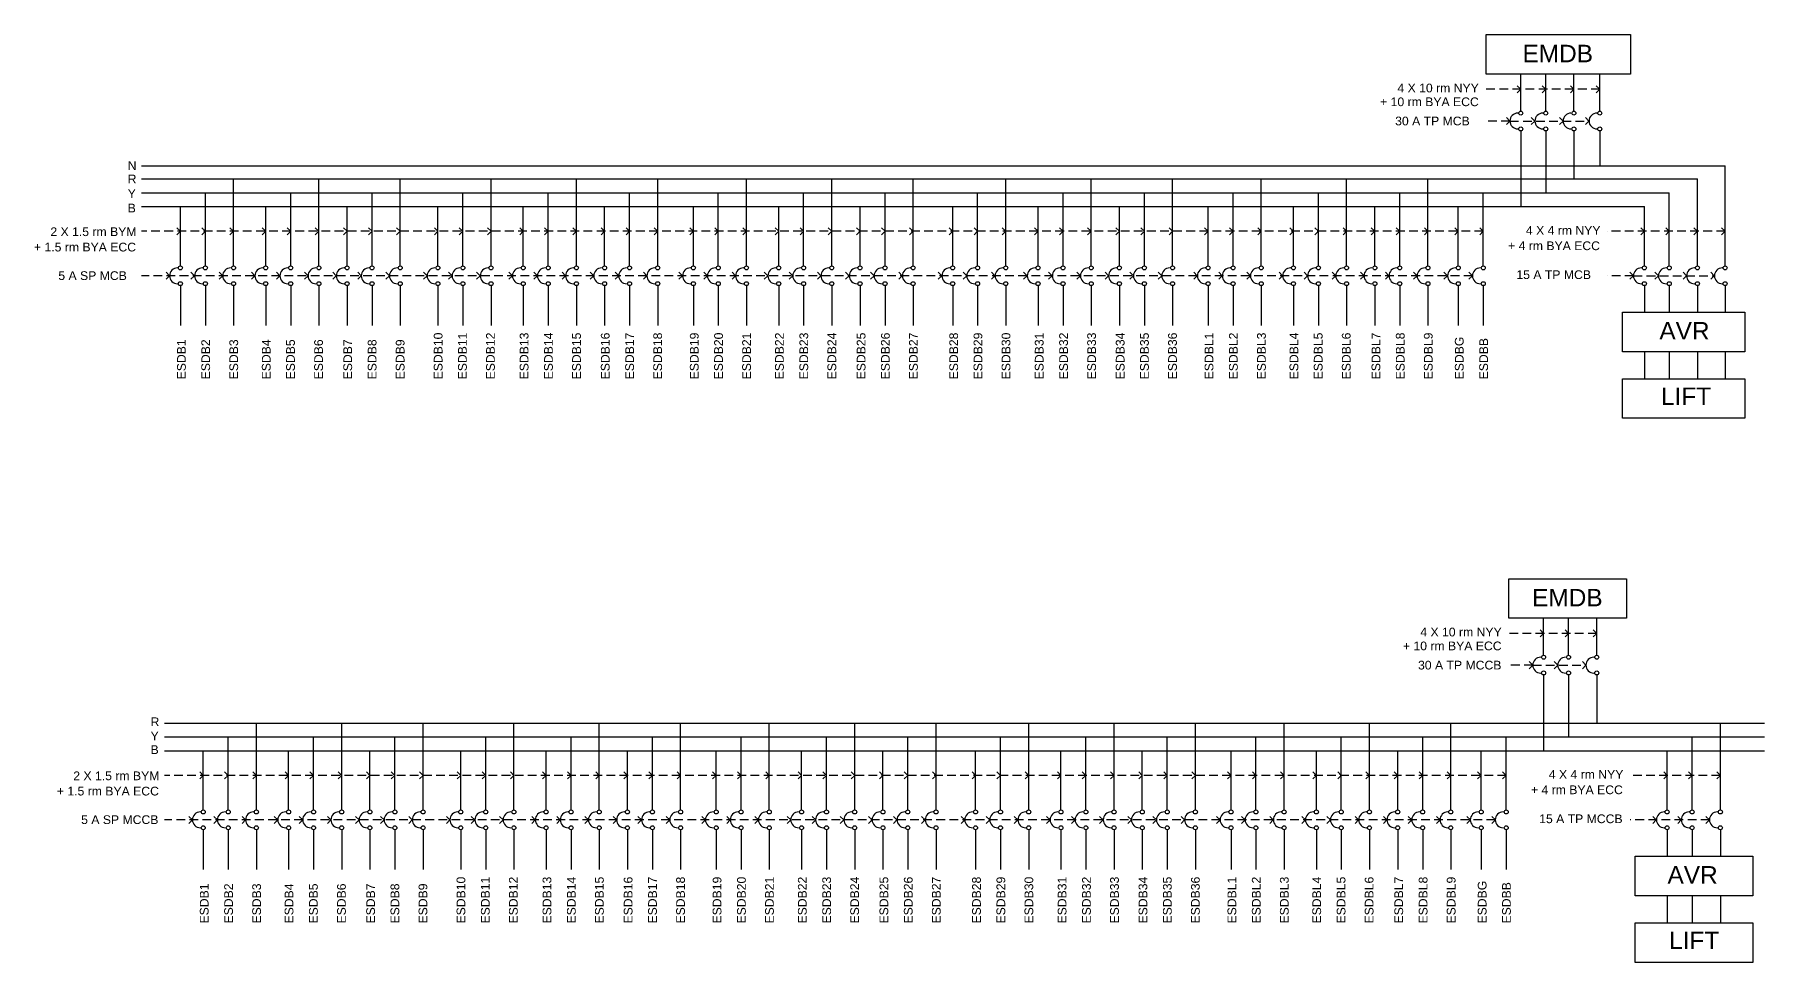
# Model space of a CAD drawing. Header units: inches. Extents: x 507 to 10591, y -111 to 2919.
# Drawn here: x 8610 to 10591, y 466 to 1528 of the extents above; entities that cross this region are included whole.
import ezdxf

# ---------------------------------------------------------------- set-up
doc = ezdxf.new("R2010")
doc.units = ezdxf.units.IN
doc.header["$LTSCALE"] = 40
doc.header["$MEASUREMENT"] = 0
doc.linetypes.add('HIDDEN', pattern=[0.375, 0.25, -0.125])
doc.layers.add('Layer1', color=7, linetype='HIDDEN')
doc.styles.get("Standard").update_dxf_attribs({"font": 'arial.ttf'})

msp = doc.modelspace()

# ---------------------------------------------------------------- linework, layer by layer
at = {"linetype": 'HIDDEN'}
for p, q in [((10402.3, 1465.7), (10272.2, 1465.7)), ((10299.4, 1429.4), (10272.2, 1429.4)), ((10299.4, 1429.4), (10389.9, 1429.4)), ((10268.9, 1303.1), (8732.8, 1303.1)), ((10545.8, 1303.1), (10410.7, 1303.1)), ((10256.5, 1252.1), (8732.8, 1252.1)), ((10440.9, 1252.1), (10410.7, 1252.1)), ((10440.9, 1252.1), (10533.4, 1252.1)), ((10398.8, 842.6), (10298.3, 842.6)), ((10325.6, 806.2), (10298.3, 806.2)), ((10325.6, 806.2), (10386.4, 806.2)), ((10295.1, 679.9), (8759, 679.9)), ((10540.3, 679.9), (10436.9, 679.9)), ((10282.7, 629), (8759, 629)), ((10527.9, 629), (10436.9, 629))]:
    msp.add_line(p, q, dxfattribs=at)
for p, q in [((10311.8, 1465.7), (10307.7, 1469.8)), ((10311.8, 1465.7), (10307.7, 1461.6)), ((10311.8, 1440.7), (10311.8, 1483.1)), ((10340.4, 1465.7), (10336.3, 1469.8)), ((10340.4, 1465.7), (10336.3, 1461.6)), ((10340.4, 1440.7), (10340.4, 1483.1)), ((10372.6, 1465.7), (10368.6, 1469.8)), ((10372.6, 1465.7), (10368.6, 1461.6)), ((10372.6, 1440.7), (10372.6, 1483.1)), ((10402.3, 1465.7), (10398.2, 1469.8)), ((10402.3, 1465.7), (10398.2, 1461.6)), ((10402.3, 1440.7), (10402.3, 1483.1)), ((10299.4, 1429.4), (10295.3, 1433.4)), ((10299.4, 1429.4), (10295.3, 1425.3)), ((10328, 1429.4), (10323.9, 1433.4)), ((10328, 1429.4), (10323.9, 1425.3)), ((10360.2, 1429.4), (10356.2, 1433.4)), ((10360.2, 1429.4), (10356.2, 1425.3)), ((10389.9, 1429.4), (10385.9, 1433.4)), ((10389.9, 1429.4), (10385.9, 1425.3)), ((10311.8, 1418), (10311.8, 1372.5)), ((10340.4, 1418), (10340.4, 1372.5)), ((10372.6, 1418), (10372.6, 1372.5)), ((10402.3, 1418), (10402.3, 1378.2)), ((10311.8, 1372.5), (10311.8, 1331.3)), ((10340.4, 1372.5), (10340.4, 1347)), ((10372.6, 1372.5), (10372.6, 1363.1)), ((10545.8, 1305.9), (10545.8, 1378.2)), ((8732.8, 1363.1), (10514.1, 1363.1)), ((8732.8, 1347), (10481.8, 1347)), ((8805.9, 1305.9), (8805.9, 1347)), ((8838.2, 1305.9), (8838.2, 1363.1)), ((8903.6, 1305.9), (8903.6, 1347)), ((8935.9, 1305.9), (8935.9, 1363.1)), ((8996.7, 1305.9), (8996.7, 1347)), ((9029, 1305.9), (9029, 1363.1)), ((9100.7, 1305.9), (9100.7, 1347)), ((9133, 1305.9), (9133, 1363.1)), ((9198.4, 1305.9), (9198.4, 1347)), ((9230.7, 1305.9), (9230.7, 1363.1)), ((9291.5, 1305.9), (9291.5, 1347)), ((9323.8, 1305.9), (9323.8, 1363.1)), ((9393.1, 1305.9), (9393.1, 1347)), ((9425.4, 1305.9), (9425.4, 1363.1)), ((9490.8, 1305.9), (9490.8, 1347)), ((9523.1, 1305.9), (9523.1, 1363.1)), ((9584, 1305.9), (9584, 1347)), ((9616.2, 1305.9), (9616.2, 1363.1)), ((9690, 1305.9), (9690, 1347)), ((9722.3, 1305.9), (9722.3, 1363.1)), ((9787.8, 1305.9), (9787.8, 1347)), ((9820, 1305.9), (9820, 1363.1)), ((9880.9, 1305.9), (9880.9, 1347)), ((9913.2, 1305.9), (9913.2, 1363.1)), ((9982.5, 1305.9), (9982.5, 1347)), ((10014.7, 1305.9), (10014.7, 1363.1)), ((10080.2, 1305.9), (10080.2, 1347)), ((10112.4, 1305.9), (10112.4, 1363.1)), ((10173.3, 1305.9), (10173.3, 1347)), ((10205.6, 1305.9), (10205.6, 1363.1)), ((10268.9, 1305.9), (10268.9, 1347)), ((10481.8, 1305.9), (10481.8, 1347)), ((10514.1, 1305.9), (10514.1, 1363.1)), ((8732.8, 1331.3), (10453.3, 1331.3)), ((8777.3, 1305.9), (8777.3, 1331.3)), ((8875, 1305.9), (8875, 1331.3)), ((8968.2, 1305.9), (8968.2, 1331.3)), ((9072.1, 1305.9), (9072.1, 1331.3)), ((9169.8, 1305.9), (9169.8, 1331.3)), ((9263, 1305.9), (9263, 1331.3)), ((9364.6, 1305.9), (9364.6, 1331.3)), ((9462.3, 1305.9), (9462.3, 1331.3)), ((9555.4, 1305.9), (9555.4, 1331.3)), ((9661.5, 1305.9), (9661.5, 1331.3)), ((9759.2, 1305.9), (9759.2, 1331.3)), ((9852.3, 1305.9), (9852.3, 1331.3)), ((9953.9, 1305.9), (9953.9, 1331.3)), ((10051.6, 1305.9), (10051.6, 1331.3)), ((10144.8, 1305.9), (10144.8, 1331.3)), ((10240.3, 1305.9), (10240.3, 1331.3)), ((10453.3, 1305.9), (10453.3, 1331.3)), ((8777.3, 1303.1), (8773.3, 1307.1)), ((8805.9, 1303.1), (8801.8, 1307.1)), ((8838.2, 1303.1), (8834.1, 1307.1)), ((8875, 1303.1), (8871, 1307.1)), ((8903.6, 1303.1), (8899.5, 1307.1)), ((8935.9, 1303.1), (8931.8, 1307.1)), ((8968.2, 1303.1), (8964.1, 1307.1)), ((8996.7, 1303.1), (8992.7, 1307.1)), ((9029, 1303.1), (9024.9, 1307.1)), ((9072.1, 1303.1), (9068.1, 1307.1)), ((9100.7, 1303.1), (9096.6, 1307.1)), ((9133, 1303.1), (9128.9, 1307.1)), ((9169.8, 1303.1), (9165.8, 1307.1)), ((9198.4, 1303.1), (9194.3, 1307.1)), ((9230.7, 1303.1), (9226.6, 1307.1)), ((9263, 1303.1), (9258.9, 1307.1)), ((9291.5, 1303.1), (9287.5, 1307.1)), ((9323.8, 1303.1), (9319.7, 1307.1)), ((9364.6, 1303.1), (9360.5, 1307.1)), ((9393.1, 1303.1), (9389.1, 1307.1)), ((9425.4, 1303.1), (9421.3, 1307.1)), ((9462.3, 1303.1), (9458.2, 1307.1)), ((9490.8, 1303.1), (9486.8, 1307.1)), ((9523.1, 1303.1), (9519, 1307.1)), ((9555.4, 1303.1), (9551.3, 1307.1)), ((9584, 1303.1), (9579.9, 1307.1)), ((9616.2, 1303.1), (9612.2, 1307.1)), ((9661.5, 1303.1), (9657.4, 1307.1)), ((9690, 1303.1), (9686, 1307.1)), ((9722.3, 1303.1), (9718.2, 1307.1)), ((9759.2, 1303.1), (9755.1, 1307.1)), ((9787.8, 1303.1), (9783.7, 1307.1)), ((9820, 1303.1), (9815.9, 1307.1)), ((9852.3, 1303.1), (9848.3, 1307.1)), ((9880.9, 1303.1), (9876.8, 1307.1)), ((9913.2, 1303.1), (9909.1, 1307.1)), ((9953.9, 1303.1), (9949.8, 1307.1)), ((9982.5, 1303.1), (9978.4, 1307.1)), ((10014.7, 1303.1), (10010.7, 1307.1)), ((10051.6, 1303.1), (10047.5, 1307.1)), ((10080.2, 1303.1), (10076.1, 1307.1)), ((10112.4, 1303.1), (10108.4, 1307.1)), ((10144.8, 1303.1), (10140.7, 1307.1)), ((10173.3, 1303.1), (10169.2, 1307.1)), ((10205.6, 1303.1), (10201.5, 1307.1)), ((10240.3, 1303.1), (10236.3, 1307.1)), ((10268.9, 1303.1), (10264.8, 1307.1)), ((10453.3, 1303.1), (10449.2, 1307.1)), ((10481.8, 1303.1), (10477.8, 1307.1)), ((10514.1, 1303.1), (10510, 1307.1)), ((10545.8, 1303.1), (10541.7, 1307.1)), ((8777.3, 1303.1), (8773.3, 1299)), ((8777.3, 1263.5), (8777.3, 1305.9)), ((8805.9, 1303.1), (8801.8, 1299)), ((8805.9, 1263.5), (8805.9, 1305.9)), ((8838.2, 1303.1), (8834.1, 1299)), ((8838.2, 1263.5), (8838.2, 1305.9)), ((8875, 1303.1), (8871, 1299)), ((8875, 1263.5), (8875, 1305.9)), ((8903.6, 1303.1), (8899.5, 1299)), ((8903.6, 1263.5), (8903.6, 1305.9)), ((8935.9, 1303.1), (8931.8, 1299)), ((8935.9, 1263.5), (8935.9, 1305.9)), ((8968.2, 1303.1), (8964.1, 1299)), ((8968.2, 1263.5), (8968.2, 1305.9)), ((8996.7, 1303.1), (8992.7, 1299)), ((8996.7, 1263.5), (8996.7, 1305.9)), ((9029, 1303.1), (9024.9, 1299)), ((9029, 1263.5), (9029, 1305.9)), ((9072.1, 1303.1), (9068.1, 1299)), ((9072.1, 1263.5), (9072.1, 1305.9)), ((9100.7, 1303.1), (9096.6, 1299)), ((9100.7, 1263.5), (9100.7, 1305.9)), ((9133, 1303.1), (9128.9, 1299)), ((9133, 1263.5), (9133, 1305.9)), ((9169.8, 1303.1), (9165.8, 1299)), ((9169.8, 1263.5), (9169.8, 1305.9)), ((9198.4, 1303.1), (9194.3, 1299)), ((9198.4, 1263.5), (9198.4, 1305.9)), ((9230.7, 1303.1), (9226.6, 1299)), ((9230.7, 1263.5), (9230.7, 1305.9)), ((9263, 1303.1), (9258.9, 1299)), ((9263, 1263.5), (9263, 1305.9)), ((9291.5, 1303.1), (9287.5, 1299)), ((9291.5, 1263.5), (9291.5, 1305.9)), ((9323.8, 1303.1), (9319.7, 1299)), ((9323.8, 1263.5), (9323.8, 1305.9)), ((9364.6, 1303.1), (9360.5, 1299)), ((9364.6, 1263.5), (9364.6, 1305.9)), ((9393.1, 1303.1), (9389.1, 1299)), ((9393.1, 1263.5), (9393.1, 1305.9)), ((9425.4, 1303.1), (9421.3, 1299)), ((9425.4, 1263.5), (9425.4, 1305.9)), ((9462.3, 1303.1), (9458.2, 1299)), ((9462.3, 1263.5), (9462.3, 1305.9)), ((9490.8, 1303.1), (9486.8, 1299)), ((9490.8, 1263.5), (9490.8, 1305.9)), ((9523.1, 1303.1), (9519, 1299)), ((9523.1, 1263.5), (9523.1, 1305.9)), ((9555.4, 1303.1), (9551.3, 1299)), ((9555.4, 1263.5), (9555.4, 1305.9)), ((9584, 1303.1), (9579.9, 1299)), ((9584, 1263.5), (9584, 1305.9)), ((9616.2, 1303.1), (9612.2, 1299)), ((9616.2, 1263.5), (9616.2, 1305.9)), ((9661.5, 1303.1), (9657.4, 1299)), ((9661.5, 1263.5), (9661.5, 1305.9)), ((9690, 1303.1), (9686, 1299)), ((9690, 1263.5), (9690, 1305.9)), ((9722.3, 1303.1), (9718.2, 1299)), ((9722.3, 1263.5), (9722.3, 1305.9)), ((9759.2, 1303.1), (9755.1, 1299)), ((9759.2, 1263.5), (9759.2, 1305.9)), ((9787.8, 1303.1), (9783.7, 1299)), ((9787.8, 1263.5), (9787.8, 1305.9)), ((9820, 1303.1), (9815.9, 1299)), ((9820, 1263.5), (9820, 1305.9)), ((9852.3, 1303.1), (9848.3, 1299)), ((9852.3, 1263.5), (9852.3, 1305.9)), ((9880.9, 1303.1), (9876.8, 1299)), ((9880.9, 1263.5), (9880.9, 1305.9)), ((9913.2, 1303.1), (9909.1, 1299)), ((9913.2, 1263.5), (9913.2, 1305.9)), ((9953.9, 1303.1), (9949.8, 1299)), ((9953.9, 1263.5), (9953.9, 1305.9)), ((9982.5, 1303.1), (9978.4, 1299)), ((9982.5, 1263.5), (9982.5, 1305.9)), ((10014.7, 1303.1), (10010.7, 1299)), ((10014.7, 1263.5), (10014.7, 1305.9)), ((10051.6, 1303.1), (10047.5, 1299)), ((10051.6, 1263.5), (10051.6, 1305.9)), ((10080.2, 1303.1), (10076.1, 1299)), ((10080.2, 1263.5), (10080.2, 1305.9)), ((10112.4, 1303.1), (10108.4, 1299)), ((10112.4, 1263.5), (10112.4, 1305.9)), ((10144.8, 1303.1), (10140.7, 1299)), ((10144.8, 1263.5), (10144.8, 1305.9)), ((10173.3, 1303.1), (10169.2, 1299)), ((10173.3, 1263.5), (10173.3, 1305.9)), ((10205.6, 1303.1), (10201.5, 1299)), ((10205.6, 1263.5), (10205.6, 1305.9)), ((10240.3, 1303.1), (10236.3, 1299)), ((10240.3, 1263.5), (10240.3, 1305.9)), ((10268.9, 1303.1), (10264.8, 1299)), ((10268.9, 1263.5), (10268.9, 1305.9)), ((10453.3, 1303.1), (10449.2, 1299)), ((10453.3, 1263.5), (10453.3, 1305.9)), ((10481.8, 1303.1), (10477.8, 1299)), ((10481.8, 1263.5), (10481.8, 1305.9)), ((10514.1, 1303.1), (10510, 1299)), ((10514.1, 1263.5), (10514.1, 1305.9)), ((10545.8, 1303.1), (10541.7, 1299)), ((10545.8, 1263.5), (10545.8, 1305.9)), ((8765, 1252.1), (8760.9, 1256.2)), ((8765, 1252.1), (8760.9, 1248.1)), ((8793.5, 1252.1), (8789.4, 1256.2)), ((8793.5, 1252.1), (8789.4, 1248.1)), ((8825.8, 1252.1), (8821.7, 1256.2)), ((8825.8, 1252.1), (8821.7, 1248.1)), ((8862.7, 1252.1), (8858.6, 1256.2)), ((8862.7, 1252.1), (8858.6, 1248.1)), ((8891.2, 1252.1), (8887.2, 1256.2)), ((8891.2, 1252.1), (8887.2, 1248.1)), ((8923.5, 1252.1), (8919.4, 1256.2)), ((8923.5, 1252.1), (8919.4, 1248.1)), ((8955.8, 1252.1), (8951.7, 1256.2)), ((8955.8, 1252.1), (8951.7, 1248.1)), ((8984.4, 1252.1), (8980.3, 1256.2)), ((8984.4, 1252.1), (8980.3, 1248.1)), ((9016.6, 1252.1), (9012.6, 1256.2)), ((9016.6, 1252.1), (9012.6, 1248.1)), ((9059.7, 1252.1), (9055.7, 1256.2)), ((9059.7, 1252.1), (9055.7, 1248.1)), ((9088.3, 1252.1), (9084.2, 1256.2)), ((9088.3, 1252.1), (9084.2, 1248.1)), ((9120.6, 1252.1), (9116.5, 1256.2)), ((9120.6, 1252.1), (9116.5, 1248.1)), ((9157.5, 1252.1), (9153.4, 1256.2)), ((9157.5, 1252.1), (9153.4, 1248.1)), ((9186, 1252.1), (9181.9, 1256.2)), ((9186, 1252.1), (9181.9, 1248.1)), ((9218.3, 1252.1), (9214.2, 1256.2)), ((9218.3, 1252.1), (9214.2, 1248.1)), ((9250.6, 1252.1), (9246.5, 1256.2)), ((9250.6, 1252.1), (9246.5, 1248.1)), ((9279.2, 1252.1), (9275.1, 1256.2)), ((9279.2, 1252.1), (9275.1, 1248.1)), ((9311.4, 1252.1), (9307.4, 1256.2)), ((9311.4, 1252.1), (9307.4, 1248.1)), ((9352.2, 1252.1), (9348.1, 1256.2)), ((9352.2, 1252.1), (9348.1, 1248.1)), ((9380.7, 1252.1), (9376.7, 1256.2)), ((9380.7, 1252.1), (9376.7, 1248.1)), ((9413, 1252.1), (9408.9, 1256.2)), ((9413, 1252.1), (9408.9, 1248.1)), ((9449.9, 1252.1), (9445.8, 1256.2)), ((9449.9, 1252.1), (9445.8, 1248.1)), ((9478.4, 1252.1), (9474.4, 1256.2)), ((9478.4, 1252.1), (9474.4, 1248.1)), ((9510.7, 1252.1), (9506.6, 1256.2)), ((9510.7, 1252.1), (9506.6, 1248.1)), ((9543, 1252.1), (9538.9, 1256.2)), ((9543, 1252.1), (9538.9, 1248.1)), ((9571.6, 1252.1), (9567.5, 1256.2)), ((9571.6, 1252.1), (9567.5, 1248.1)), ((9603.8, 1252.1), (9599.8, 1256.2)), ((9603.8, 1252.1), (9599.8, 1248.1)), ((9649.1, 1252.1), (9645, 1256.2)), ((9649.1, 1252.1), (9645, 1248.1)), ((9677.7, 1252.1), (9673.6, 1256.2)), ((9677.7, 1252.1), (9673.6, 1248.1)), ((9709.9, 1252.1), (9705.9, 1256.2)), ((9709.9, 1252.1), (9705.9, 1248.1)), ((9746.8, 1252.1), (9742.7, 1256.2)), ((9746.8, 1252.1), (9742.7, 1248.1)), ((9775.4, 1252.1), (9771.3, 1256.2)), ((9775.4, 1252.1), (9771.3, 1248.1)), ((9807.6, 1252.1), (9803.6, 1256.2)), ((9807.6, 1252.1), (9803.6, 1248.1)), ((9839.9, 1252.1), (9835.9, 1256.2)), ((9839.9, 1252.1), (9835.9, 1248.1)), ((9868.5, 1252.1), (9864.4, 1256.2)), ((9868.5, 1252.1), (9864.4, 1248.1)), ((9900.8, 1252.1), (9896.7, 1256.2)), ((9900.8, 1252.1), (9896.7, 1248.1)), ((9941.5, 1252.1), (9937.4, 1256.2)), ((9941.5, 1252.1), (9937.4, 1248.1)), ((9970.1, 1252.1), (9966, 1256.2)), ((9970.1, 1252.1), (9966, 1248.1)), ((10002.3, 1252.1), (9998.3, 1256.2)), ((10002.3, 1252.1), (9998.3, 1248.1)), ((10039.2, 1252.1), (10035.2, 1256.2)), ((10039.2, 1252.1), (10035.2, 1248.1)), ((10067.8, 1252.1), (10063.7, 1256.2)), ((10067.8, 1252.1), (10063.7, 1248.1)), ((10100.1, 1252.1), (10096, 1256.2)), ((10100.1, 1252.1), (10096, 1248.1)), ((10132.4, 1252.1), (10128.3, 1256.2)), ((10132.4, 1252.1), (10128.3, 1248.1)), ((10160.9, 1252.1), (10156.9, 1256.2)), ((10160.9, 1252.1), (10156.9, 1248.1)), ((10193.2, 1252.1), (10189.1, 1256.2)), ((10193.2, 1252.1), (10189.1, 1248.1)), ((10227.9, 1252.1), (10223.9, 1256.2)), ((10227.9, 1252.1), (10223.9, 1248.1)), ((10256.5, 1252.1), (10252.4, 1256.2)), ((10256.5, 1252.1), (10252.4, 1248.1)), ((10440.9, 1252.1), (10436.8, 1256.2)), ((10440.9, 1252.1), (10436.8, 1248.1)), ((10469.4, 1252.1), (10465.4, 1256.2)), ((10469.4, 1252.1), (10465.4, 1248.1)), ((10501.7, 1252.1), (10497.6, 1256.2)), ((10501.7, 1252.1), (10497.6, 1248.1)), ((10533.4, 1252.1), (10529.3, 1256.2)), ((10533.4, 1252.1), (10529.3, 1248.1)), ((8777.3, 1240.8), (8777.3, 1195.2)), ((8805.9, 1240.8), (8805.9, 1195.2)), ((8838.2, 1240.8), (8838.2, 1195.2)), ((8875, 1240.8), (8875, 1195.2)), ((8903.6, 1240.8), (8903.6, 1195.2)), ((8935.9, 1240.8), (8935.9, 1195.2)), ((8968.2, 1240.8), (8968.2, 1195.2)), ((8996.7, 1240.8), (8996.7, 1195.2)), ((9029, 1240.8), (9029, 1195.2)), ((9072.1, 1240.8), (9072.1, 1195.2)), ((9100.7, 1240.8), (9100.7, 1195.2)), ((9133, 1240.8), (9133, 1195.2)), ((9169.8, 1240.8), (9169.8, 1195.2)), ((9198.4, 1240.8), (9198.4, 1195.2)), ((9230.7, 1240.8), (9230.7, 1195.2)), ((9263, 1240.8), (9263, 1195.2)), ((9291.5, 1240.8), (9291.5, 1195.2)), ((9323.8, 1240.8), (9323.8, 1195.2)), ((9364.6, 1240.8), (9364.6, 1195.2)), ((9393.1, 1240.8), (9393.1, 1195.2)), ((9425.4, 1240.8), (9425.4, 1195.2)), ((9462.3, 1240.8), (9462.3, 1195.2)), ((9490.8, 1240.8), (9490.8, 1195.2)), ((9523.1, 1240.8), (9523.1, 1195.2)), ((9555.4, 1240.8), (9555.4, 1195.2)), ((9584, 1240.8), (9584, 1195.2)), ((9616.2, 1240.8), (9616.2, 1195.2)), ((9661.5, 1240.8), (9661.5, 1195.2)), ((9690, 1240.8), (9690, 1195.2)), ((9722.3, 1240.8), (9722.3, 1195.2)), ((9759.2, 1240.8), (9759.2, 1195.2)), ((9787.8, 1240.8), (9787.8, 1195.2)), ((9820, 1240.8), (9820, 1195.2)), ((9852.3, 1240.8), (9852.3, 1195.2)), ((9880.9, 1240.8), (9880.9, 1195.2)), ((9913.2, 1240.8), (9913.2, 1195.2)), ((9953.9, 1240.8), (9953.9, 1195.2)), ((9982.5, 1240.8), (9982.5, 1195.2)), ((10014.7, 1240.8), (10014.7, 1195.2)), ((10051.6, 1240.8), (10051.6, 1195.2)), ((10080.2, 1240.8), (10080.2, 1195.2)), ((10112.4, 1240.8), (10112.4, 1195.2)), ((10144.8, 1240.8), (10144.8, 1195.2)), ((10173.3, 1240.8), (10173.3, 1195.2)), ((10205.6, 1240.8), (10205.6, 1195.2)), ((10240.3, 1240.8), (10240.3, 1195.2)), ((10268.9, 1240.8), (10268.9, 1195.2)), ((10453.3, 1240.8), (10453.3, 1210.5)), ((10481.8, 1240.8), (10481.8, 1210.5)), ((10514.1, 1240.8), (10514.1, 1210.5)), ((10545.8, 1240.8), (10545.8, 1210.5)), ((10453.3, 1165.2), (10453.3, 1134.1)), ((10481.8, 1165.2), (10481.8, 1134.1)), ((10514.1, 1165.2), (10514.1, 1134.1)), ((10545.8, 1165.2), (10545.8, 1134.1)), ((10338, 817.5), (10338, 859.9)), ((10366.5, 817.5), (10366.5, 859.9)), ((10398.8, 817.5), (10398.8, 859.9)), ((10338, 842.6), (10333.9, 846.6)), ((10338, 842.6), (10333.9, 838.5)), ((10366.5, 842.6), (10362.5, 846.6)), ((10366.5, 842.6), (10362.5, 838.5)), ((10398.8, 842.6), (10394.7, 846.6)), ((10398.8, 842.6), (10394.7, 838.5)), ((10325.6, 806.2), (10321.5, 810.3)), ((10325.6, 806.2), (10321.5, 802.1)), ((10338, 794.9), (10338, 749.3)), ((10354.1, 806.2), (10350.1, 810.3)), ((10354.1, 806.2), (10350.1, 802.1)), ((10366.5, 794.9), (10366.5, 749.3)), ((10386.4, 806.2), (10382.3, 810.3)), ((10386.4, 806.2), (10382.3, 802.1)), ((10398.8, 794.9), (10398.8, 749.3)), ((8759, 739.9), (10590.7, 739.9)), ((8864.3, 682.7), (8864.3, 739.9)), ((8962, 682.7), (8962, 739.9)), ((9055.2, 682.7), (9055.2, 739.9)), ((9159.1, 682.7), (9159.1, 739.9)), ((9256.8, 682.7), (9256.8, 739.9)), ((9350, 682.7), (9350, 739.9)), ((9451.5, 682.7), (9451.5, 739.9)), ((9549.3, 682.7), (9549.3, 739.9)), ((9642.4, 682.7), (9642.4, 739.9)), ((9748.5, 682.7), (9748.5, 739.9)), ((9846.2, 682.7), (9846.2, 739.9)), ((9939.3, 682.7), (9939.3, 739.9)), ((10040.9, 682.7), (10040.9, 739.9)), ((10138.6, 682.7), (10138.6, 739.9)), ((10231.7, 682.7), (10231.7, 739.9)), ((10338, 749.3), (10338, 708.1)), ((10366.5, 749.3), (10366.5, 723.9)), ((10398.8, 749.3), (10398.8, 739.9)), ((10540.3, 682.7), (10540.3, 739.9)), ((8759, 723.9), (10590.7, 723.9)), ((8832.1, 682.7), (8832.1, 723.9)), ((8929.8, 682.7), (8929.8, 723.9)), ((9022.9, 682.7), (9022.9, 723.9)), ((9126.9, 682.7), (9126.9, 723.9)), ((9224.6, 682.7), (9224.6, 723.9)), ((9317.7, 682.7), (9317.7, 723.9)), ((9419.3, 682.7), (9419.3, 723.9)), ((9517, 682.7), (9517, 723.9)), ((9610.1, 682.7), (9610.1, 723.9)), ((9716.2, 682.7), (9716.2, 723.9)), ((9813.9, 682.7), (9813.9, 723.9)), ((9907.1, 682.7), (9907.1, 723.9)), ((10008.6, 682.7), (10008.6, 723.9)), ((10106.3, 682.7), (10106.3, 723.9)), ((10199.5, 682.7), (10199.5, 723.9)), ((10295.1, 682.7), (10295.1, 723.9)), ((10508, 682.7), (10508, 723.9)), ((8759, 708.1), (10590.7, 708.1)), ((8803.5, 682.7), (8803.5, 708.1)), ((8901.2, 682.7), (8901.2, 708.1)), ((8994.3, 682.7), (8994.3, 708.1)), ((9098.3, 682.7), (9098.3, 708.1)), ((9196, 682.7), (9196, 708.1)), ((9289.1, 682.7), (9289.1, 708.1)), ((9390.7, 682.7), (9390.7, 708.1)), ((9488.4, 682.7), (9488.4, 708.1)), ((9581.6, 682.7), (9581.6, 708.1)), ((9687.6, 682.7), (9687.6, 708.1)), ((9785.4, 682.7), (9785.4, 708.1)), ((9878.5, 682.7), (9878.5, 708.1)), ((9980.1, 682.7), (9980.1, 708.1)), ((10077.8, 682.7), (10077.8, 708.1)), ((10170.9, 682.7), (10170.9, 708.1)), ((10266.5, 682.7), (10266.5, 708.1)), ((10479.4, 682.7), (10479.4, 708.1)), ((8803.5, 679.9), (8799.4, 684)), ((8803.5, 679.9), (8799.4, 675.8)), ((8803.5, 640.3), (8803.5, 682.7)), ((8832.1, 679.9), (8828, 684)), ((8832.1, 679.9), (8828, 675.8)), ((8832.1, 640.3), (8832.1, 682.7)), ((8864.3, 679.9), (8860.3, 684)), ((8864.3, 679.9), (8860.3, 675.8)), ((8864.3, 640.3), (8864.3, 682.7)), ((8901.2, 679.9), (8897.1, 684)), ((8901.2, 679.9), (8897.1, 675.8)), ((8901.2, 640.3), (8901.2, 682.7)), ((8929.8, 679.9), (8925.7, 684)), ((8929.8, 679.9), (8925.7, 675.8)), ((8929.8, 640.3), (8929.8, 682.7)), ((8962, 679.9), (8958, 684)), ((8962, 679.9), (8958, 675.8)), ((8962, 640.3), (8962, 682.7)), ((8994.3, 679.9), (8990.3, 684)), ((8994.3, 679.9), (8990.3, 675.8)), ((8994.3, 640.3), (8994.3, 682.7)), ((9022.9, 679.9), (9018.8, 684)), ((9022.9, 679.9), (9018.8, 675.8)), ((9022.9, 640.3), (9022.9, 682.7)), ((9055.2, 679.9), (9051.1, 684)), ((9055.2, 679.9), (9051.1, 675.8)), ((9055.2, 640.3), (9055.2, 682.7)), ((9098.3, 679.9), (9094.2, 684)), ((9098.3, 679.9), (9094.2, 675.8)), ((9098.3, 640.3), (9098.3, 682.7)), ((9126.9, 679.9), (9122.8, 684)), ((9126.9, 679.9), (9122.8, 675.8)), ((9126.9, 640.3), (9126.9, 682.7)), ((9159.1, 679.9), (9155.1, 684)), ((9159.1, 679.9), (9155.1, 675.8)), ((9159.1, 640.3), (9159.1, 682.7)), ((9196, 679.9), (9191.9, 684)), ((9196, 679.9), (9191.9, 675.8)), ((9196, 640.3), (9196, 682.7)), ((9224.6, 679.9), (9220.5, 684)), ((9224.6, 679.9), (9220.5, 675.8)), ((9224.6, 640.3), (9224.6, 682.7)), ((9256.8, 679.9), (9252.8, 684)), ((9256.8, 679.9), (9252.8, 675.8)), ((9256.8, 640.3), (9256.8, 682.7)), ((9289.1, 679.9), (9285.1, 684)), ((9289.1, 679.9), (9285.1, 675.8)), ((9289.1, 640.3), (9289.1, 682.7)), ((9317.7, 679.9), (9313.6, 684)), ((9317.7, 679.9), (9313.6, 675.8)), ((9317.7, 640.3), (9317.7, 682.7)), ((9350, 679.9), (9345.9, 684)), ((9350, 679.9), (9345.9, 675.8)), ((9350, 640.3), (9350, 682.7)), ((9390.7, 679.9), (9386.6, 684)), ((9390.7, 679.9), (9386.6, 675.8)), ((9390.7, 640.3), (9390.7, 682.7)), ((9419.3, 679.9), (9415.2, 684)), ((9419.3, 679.9), (9415.2, 675.8)), ((9419.3, 640.3), (9419.3, 682.7)), ((9451.5, 679.9), (9447.5, 684)), ((9451.5, 679.9), (9447.5, 675.8)), ((9451.5, 640.3), (9451.5, 682.7)), ((9488.4, 679.9), (9484.4, 684)), ((9488.4, 679.9), (9484.4, 675.8)), ((9488.4, 640.3), (9488.4, 682.7)), ((9517, 679.9), (9512.9, 684)), ((9517, 679.9), (9512.9, 675.8)), ((9517, 640.3), (9517, 682.7)), ((9549.3, 679.9), (9545.2, 684)), ((9549.3, 679.9), (9545.2, 675.8)), ((9549.3, 640.3), (9549.3, 682.7)), ((9581.6, 679.9), (9577.5, 684)), ((9581.6, 679.9), (9577.5, 675.8)), ((9581.6, 640.3), (9581.6, 682.7)), ((9610.1, 679.9), (9606.1, 684)), ((9610.1, 679.9), (9606.1, 675.8)), ((9610.1, 640.3), (9610.1, 682.7)), ((9642.4, 679.9), (9638.3, 684)), ((9642.4, 679.9), (9638.3, 675.8)), ((9642.4, 640.3), (9642.4, 682.7)), ((9687.6, 679.9), (9683.6, 684)), ((9687.6, 679.9), (9683.6, 675.8)), ((9687.6, 640.3), (9687.6, 682.7)), ((9716.2, 679.9), (9712.1, 684)), ((9716.2, 679.9), (9712.1, 675.8)), ((9716.2, 640.3), (9716.2, 682.7)), ((9748.5, 679.9), (9744.4, 684)), ((9748.5, 679.9), (9744.4, 675.8)), ((9748.5, 640.3), (9748.5, 682.7)), ((9785.4, 679.9), (9781.3, 684)), ((9785.4, 679.9), (9781.3, 675.8)), ((9785.4, 640.3), (9785.4, 682.7)), ((9813.9, 679.9), (9809.8, 684)), ((9813.9, 679.9), (9809.8, 675.8)), ((9813.9, 640.3), (9813.9, 682.7)), ((9846.2, 679.9), (9842.1, 684)), ((9846.2, 679.9), (9842.1, 675.8)), ((9846.2, 640.3), (9846.2, 682.7)), ((9878.5, 679.9), (9874.4, 684)), ((9878.5, 679.9), (9874.4, 675.8)), ((9878.5, 640.3), (9878.5, 682.7)), ((9907.1, 679.9), (9903, 684)), ((9907.1, 679.9), (9903, 675.8)), ((9907.1, 640.3), (9907.1, 682.7)), ((9939.3, 679.9), (9935.2, 684)), ((9939.3, 679.9), (9935.2, 675.8)), ((9939.3, 640.3), (9939.3, 682.7)), ((9980.1, 679.9), (9976, 684)), ((9980.1, 679.9), (9976, 675.8)), ((9980.1, 640.3), (9980.1, 682.7)), ((10008.6, 679.9), (10004.6, 684)), ((10008.6, 679.9), (10004.6, 675.8)), ((10008.6, 640.3), (10008.6, 682.7)), ((10040.9, 679.9), (10036.8, 684)), ((10040.9, 679.9), (10036.8, 675.8)), ((10040.9, 640.3), (10040.9, 682.7)), ((10077.8, 679.9), (10073.7, 684)), ((10077.8, 679.9), (10073.7, 675.8)), ((10077.8, 640.3), (10077.8, 682.7)), ((10106.3, 679.9), (10102.3, 684)), ((10106.3, 679.9), (10102.3, 675.8)), ((10106.3, 640.3), (10106.3, 682.7)), ((10138.6, 679.9), (10134.5, 684)), ((10138.6, 679.9), (10134.5, 675.8)), ((10138.6, 640.3), (10138.6, 682.7)), ((10170.9, 679.9), (10166.8, 684)), ((10170.9, 679.9), (10166.8, 675.8)), ((10170.9, 640.3), (10170.9, 682.7)), ((10199.5, 679.9), (10195.4, 684)), ((10199.5, 679.9), (10195.4, 675.8)), ((10199.5, 640.3), (10199.5, 682.7)), ((10231.7, 679.9), (10227.7, 684)), ((10231.7, 679.9), (10227.7, 675.8)), ((10231.7, 640.3), (10231.7, 682.7)), ((10266.5, 679.9), (10262.4, 684)), ((10266.5, 679.9), (10262.4, 675.8)), ((10266.5, 640.3), (10266.5, 682.7)), ((10295.1, 679.9), (10291, 684)), ((10295.1, 679.9), (10291, 675.8)), ((10295.1, 640.3), (10295.1, 682.7)), ((10479.4, 679.9), (10475.4, 684)), ((10479.4, 679.9), (10475.4, 675.8)), ((10479.4, 640.3), (10479.4, 682.7)), ((10508, 679.9), (10503.9, 684)), ((10508, 679.9), (10503.9, 675.8)), ((10508, 640.3), (10508, 682.7)), ((10540.3, 679.9), (10536.2, 684)), ((10540.3, 679.9), (10536.2, 675.8)), ((10540.3, 640.3), (10540.3, 682.7)), ((8791.1, 629), (8787, 633)), ((8791.1, 629), (8787, 624.9)), ((8803.5, 617.7), (8803.5, 572.1)), ((8819.7, 629), (8815.6, 633)), ((8819.7, 629), (8815.6, 624.9)), ((8832.1, 617.7), (8832.1, 572.1)), ((8851.9, 629), (8847.9, 633)), ((8851.9, 629), (8847.9, 624.9)), ((8864.3, 617.7), (8864.3, 572.1)), ((8888.8, 629), (8884.7, 633)), ((8888.8, 629), (8884.7, 624.9)), ((8901.2, 617.7), (8901.2, 572.1)), ((8917.4, 629), (8913.3, 633)), ((8917.4, 629), (8913.3, 624.9)), ((8929.8, 617.7), (8929.8, 572.1)), ((8949.6, 629), (8945.6, 633)), ((8949.6, 629), (8945.6, 624.9)), ((8962, 617.7), (8962, 572.1)), ((8982, 629), (8977.9, 633)), ((8982, 629), (8977.9, 624.9)), ((8994.3, 617.7), (8994.3, 572.1)), ((9010.5, 629), (9006.5, 633)), ((9010.5, 629), (9006.5, 624.9)), ((9022.9, 617.7), (9022.9, 572.1)), ((9042.8, 629), (9038.7, 633)), ((9042.8, 629), (9038.7, 624.9)), ((9055.2, 617.7), (9055.2, 572.1)), ((9085.9, 629), (9081.8, 633)), ((9085.9, 629), (9081.8, 624.9)), ((9098.3, 617.7), (9098.3, 572.1)), ((9114.5, 629), (9110.4, 633)), ((9114.5, 629), (9110.4, 624.9)), ((9126.9, 617.7), (9126.9, 572.1)), ((9146.7, 629), (9142.7, 633)), ((9146.7, 629), (9142.7, 624.9)), ((9159.1, 617.7), (9159.1, 572.1)), ((9183.6, 629), (9179.5, 633)), ((9183.6, 629), (9179.5, 624.9)), ((9196, 617.7), (9196, 572.1)), ((9212.2, 629), (9208.1, 633)), ((9212.2, 629), (9208.1, 624.9)), ((9224.6, 617.7), (9224.6, 572.1)), ((9244.4, 629), (9240.4, 633)), ((9244.4, 629), (9240.4, 624.9)), ((9256.8, 617.7), (9256.8, 572.1)), ((9276.8, 629), (9272.7, 633)), ((9276.8, 629), (9272.7, 624.9)), ((9289.1, 617.7), (9289.1, 572.1)), ((9305.3, 629), (9301.2, 633)), ((9305.3, 629), (9301.2, 624.9)), ((9317.7, 617.7), (9317.7, 572.1)), ((9337.6, 629), (9333.5, 633)), ((9337.6, 629), (9333.5, 624.9)), ((9350, 617.7), (9350, 572.1)), ((9378.3, 629), (9374.3, 633)), ((9378.3, 629), (9374.3, 624.9)), ((9390.7, 617.7), (9390.7, 572.1)), ((9406.9, 629), (9402.8, 633)), ((9406.9, 629), (9402.8, 624.9)), ((9419.3, 617.7), (9419.3, 572.1)), ((9439.2, 629), (9435.1, 633)), ((9439.2, 629), (9435.1, 624.9)), ((9451.5, 617.7), (9451.5, 572.1)), ((9476, 629), (9472, 633)), ((9476, 629), (9472, 624.9)), ((9488.4, 617.7), (9488.4, 572.1)), ((9504.6, 629), (9500.5, 633)), ((9504.6, 629), (9500.5, 624.9)), ((9517, 617.7), (9517, 572.1)), ((9536.9, 629), (9532.8, 633)), ((9536.9, 629), (9532.8, 624.9)), ((9549.3, 617.7), (9549.3, 572.1)), ((9569.2, 629), (9565.1, 633)), ((9569.2, 629), (9565.1, 624.9)), ((9581.6, 617.7), (9581.6, 572.1)), ((9597.7, 629), (9593.7, 633)), ((9597.7, 629), (9593.7, 624.9)), ((9610.1, 617.7), (9610.1, 572.1)), ((9630, 629), (9625.9, 633)), ((9630, 629), (9625.9, 624.9)), ((9642.4, 617.7), (9642.4, 572.1)), ((9675.3, 629), (9671.2, 633)), ((9675.3, 629), (9671.2, 624.9)), ((9687.6, 617.7), (9687.6, 572.1)), ((9703.8, 629), (9699.8, 633)), ((9703.8, 629), (9699.8, 624.9)), ((9716.2, 617.7), (9716.2, 572.1)), ((9736.1, 629), (9732, 633)), ((9736.1, 629), (9732, 624.9)), ((9748.5, 617.7), (9748.5, 572.1)), ((9773, 629), (9768.9, 633)), ((9773, 629), (9768.9, 624.9)), ((9785.4, 617.7), (9785.4, 572.1)), ((9801.5, 629), (9797.5, 633)), ((9801.5, 629), (9797.5, 624.9)), ((9813.9, 617.7), (9813.9, 572.1)), ((9833.8, 629), (9829.7, 633)), ((9833.8, 629), (9829.7, 624.9)), ((9846.2, 617.7), (9846.2, 572.1)), ((9866.1, 629), (9862, 633)), ((9866.1, 629), (9862, 624.9)), ((9878.5, 617.7), (9878.5, 572.1)), ((9894.7, 629), (9890.6, 633)), ((9894.7, 629), (9890.6, 624.9)), ((9907.1, 617.7), (9907.1, 572.1)), ((9926.9, 629), (9922.9, 633)), ((9926.9, 629), (9922.9, 624.9)), ((9939.3, 617.7), (9939.3, 572.1)), ((9967.7, 629), (9963.6, 633)), ((9967.7, 629), (9963.6, 624.9)), ((9980.1, 617.7), (9980.1, 572.1)), ((9996.2, 629), (9992.2, 633)), ((9996.2, 629), (9992.2, 624.9)), ((10008.6, 617.7), (10008.6, 572.1)), ((10028.5, 629), (10024.4, 633)), ((10028.5, 629), (10024.4, 624.9)), ((10040.9, 617.7), (10040.9, 572.1)), ((10065.4, 629), (10061.3, 633)), ((10065.4, 629), (10061.3, 624.9)), ((10077.8, 617.7), (10077.8, 572.1)), ((10094, 629), (10089.9, 633)), ((10094, 629), (10089.9, 624.9)), ((10106.3, 617.7), (10106.3, 572.1)), ((10126.2, 629), (10122.1, 633)), ((10126.2, 629), (10122.1, 624.9)), ((10138.6, 617.7), (10138.6, 572.1)), ((10158.5, 629), (10154.5, 633)), ((10158.5, 629), (10154.5, 624.9)), ((10170.9, 617.7), (10170.9, 572.1)), ((10187.1, 629), (10183, 633)), ((10187.1, 629), (10183, 624.9)), ((10199.5, 617.7), (10199.5, 572.1)), ((10219.4, 629), (10215.3, 633)), ((10219.4, 629), (10215.3, 624.9)), ((10231.7, 617.7), (10231.7, 572.1)), ((10254.1, 629), (10250, 633)), ((10254.1, 629), (10250, 624.9)), ((10266.5, 617.7), (10266.5, 572.1)), ((10282.7, 629), (10278.6, 633)), ((10282.7, 629), (10278.6, 624.9)), ((10295.1, 617.7), (10295.1, 572.1)), ((10467, 629), (10463, 633)), ((10467, 629), (10463, 624.9)), ((10479.4, 617.7), (10479.4, 587.3)), ((10495.6, 629), (10491.5, 633)), ((10495.6, 629), (10491.5, 624.9)), ((10508, 617.7), (10508, 587.3)), ((10527.9, 629), (10523.8, 633)), ((10527.9, 629), (10523.8, 624.9)), ((10540.3, 617.7), (10540.3, 587.3)), ((10479.4, 542), (10479.4, 511)), ((10508, 542), (10508, 511)), ((10540.3, 542), (10540.3, 511))]:
    msp.add_line(p, q)
for points in [[(10272.1, 1528.4), (10437.3, 1528.4), (10437.3, 1483.1), (10272.1, 1483.1)], [(10428.4, 1210.5), (10568.2, 1210.5), (10568.2, 1165.2), (10428.4, 1165.2)], [(10428.1, 1134.1), (10568.2, 1134.1), (10568.2, 1088.9), (10428.1, 1088.9)], [(10298.3, 905.2), (10432.8, 905.2), (10432.8, 859.9), (10298.3, 859.9)], [(10442.9, 587.3), (10577.4, 587.3), (10577.4, 542), (10442.9, 542)], [(10442.9, 511), (10577.4, 511), (10577.4, 465.7), (10442.9, 465.7)]]:
    msp.add_lwpolyline(points, close=True)
for centre in [(10311.8, 1438.4), (10340.4, 1438.4), (10372.6, 1438.4), (10402.3, 1438.4), (10311.8, 1420.3), (10340.4, 1420.3), (10372.6, 1420.3), (10402.3, 1420.3), (8777.3, 1261.2), (8805.9, 1261.2), (8838.2, 1261.2), (8875, 1261.2), (8903.6, 1261.2), (8935.9, 1261.2), (8968.2, 1261.2), (8996.7, 1261.2), (9029, 1261.2), (9072.1, 1261.2), (9100.7, 1261.2), (9133, 1261.2), (9169.8, 1261.2), (9198.4, 1261.2), (9230.7, 1261.2), (9263, 1261.2), (9291.5, 1261.2), (9323.8, 1261.2), (9364.6, 1261.2), (9393.1, 1261.2), (9425.4, 1261.2), (9462.3, 1261.2), (9490.8, 1261.2), (9523.1, 1261.2), (9555.4, 1261.2), (9584, 1261.2), (9616.2, 1261.2), (9661.5, 1261.2), (9690, 1261.2), (9722.3, 1261.2), (9759.2, 1261.2), (9787.8, 1261.2), (9820, 1261.2), (9852.3, 1261.2), (9880.9, 1261.2), (9913.2, 1261.2), (9953.9, 1261.2), (9982.5, 1261.2), (10014.7, 1261.2), (10051.6, 1261.2), (10080.2, 1261.2), (10112.4, 1261.2), (10144.8, 1261.2), (10173.3, 1261.2), (10205.6, 1261.2), (10240.3, 1261.2), (10268.9, 1261.2), (10453.3, 1261.2), (10481.8, 1261.2), (10514.1, 1261.2), (10545.8, 1261.2), (8777.3, 1243.1), (8805.9, 1243.1), (8838.2, 1243.1), (8875, 1243.1), (8903.6, 1243.1), (8935.9, 1243.1), (8968.2, 1243.1), (8996.7, 1243.1), (9029, 1243.1), (9072.1, 1243.1), (9100.7, 1243.1), (9133, 1243.1), (9169.8, 1243.1), (9198.4, 1243.1), (9230.7, 1243.1), (9263, 1243.1), (9291.5, 1243.1), (9323.8, 1243.1), (9364.6, 1243.1), (9393.1, 1243.1), (9425.4, 1243.1), (9462.3, 1243.1), (9490.8, 1243.1), (9523.1, 1243.1), (9555.4, 1243.1), (9584, 1243.1), (9616.2, 1243.1), (9661.5, 1243.1), (9690, 1243.1), (9722.3, 1243.1), (9759.2, 1243.1), (9787.8, 1243.1), (9820, 1243.1), (9852.3, 1243.1), (9880.9, 1243.1), (9913.2, 1243.1), (9953.9, 1243.1), (9982.5, 1243.1), (10014.7, 1243.1), (10051.6, 1243.1), (10080.2, 1243.1), (10112.4, 1243.1), (10144.8, 1243.1), (10173.3, 1243.1), (10205.6, 1243.1), (10240.3, 1243.1), (10268.9, 1243.1), (10453.3, 1243.1), (10481.8, 1243.1), (10514.1, 1243.1), (10545.8, 1243.1), (10338, 815.3), (10366.5, 815.3), (10398.8, 815.3), (10338, 797.2), (10366.5, 797.2), (10398.8, 797.2), (8803.5, 638), (8832.1, 638), (8864.3, 638), (8901.2, 638), (8929.8, 638), (8962, 638), (8994.3, 638), (9022.9, 638), (9055.2, 638), (9098.3, 638), (9126.9, 638), (9159.1, 638), (9196, 638), (9224.6, 638), (9256.8, 638), (9289.1, 638), (9317.7, 638), (9350, 638), (9390.7, 638), (9419.3, 638), (9451.5, 638), (9488.4, 638), (9517, 638), (9549.3, 638), (9581.6, 638), (9610.1, 638), (9642.4, 638), (9687.6, 638), (9716.2, 638), (9748.5, 638), (9785.4, 638), (9813.9, 638), (9846.2, 638), (9878.5, 638), (9907.1, 638), (9939.3, 638), (9980.1, 638), (10008.6, 638), (10040.9, 638), (10077.8, 638), (10106.3, 638), (10138.6, 638), (10170.9, 638), (10199.5, 638), (10231.7, 638), (10266.5, 638), (10295.1, 638), (10479.4, 638), (10508, 638), (10540.3, 638), (8803.5, 619.9), (8832.1, 619.9), (8864.3, 619.9), (8901.2, 619.9), (8929.8, 619.9), (8962, 619.9), (8994.3, 619.9), (9022.9, 619.9), (9055.2, 619.9), (9098.3, 619.9), (9126.9, 619.9), (9159.1, 619.9), (9196, 619.9), (9224.6, 619.9), (9256.8, 619.9), (9289.1, 619.9), (9317.7, 619.9), (9350, 619.9), (9390.7, 619.9), (9419.3, 619.9), (9451.5, 619.9), (9488.4, 619.9), (9517, 619.9), (9549.3, 619.9), (9581.6, 619.9), (9610.1, 619.9), (9642.4, 619.9), (9687.6, 619.9), (9716.2, 619.9), (9748.5, 619.9), (9785.4, 619.9), (9813.9, 619.9), (9846.2, 619.9), (9878.5, 619.9), (9907.1, 619.9), (9939.3, 619.9), (9980.1, 619.9), (10008.6, 619.9), (10040.9, 619.9), (10077.8, 619.9), (10106.3, 619.9), (10138.6, 619.9), (10170.9, 619.9), (10199.5, 619.9), (10231.7, 619.9), (10266.5, 619.9), (10295.1, 619.9), (10479.4, 619.9), (10508, 619.9), (10540.3, 619.9)]:
    msp.add_circle(centre, 2.28)
for centre in [(10308.5, 1429.4), (10337, 1429.4), (10369.3, 1429.4), (10399, 1429.4), (8774, 1252.1), (8802.6, 1252.1), (8834.8, 1252.1), (8871.7, 1252.1), (8900.3, 1252.1), (8932.5, 1252.1), (8964.8, 1252.1), (8993.4, 1252.1), (9025.7, 1252.1), (9068.8, 1252.1), (9097.4, 1252.1), (9129.6, 1252.1), (9166.5, 1252.1), (9195.1, 1252.1), (9227.3, 1252.1), (9259.6, 1252.1), (9288.2, 1252.1), (9320.5, 1252.1), (9361.2, 1252.1), (9389.8, 1252.1), (9422, 1252.1), (9458.9, 1252.1), (9487.5, 1252.1), (9519.7, 1252.1), (9552.1, 1252.1), (9580.6, 1252.1), (9612.9, 1252.1), (9658.1, 1252.1), (9686.7, 1252.1), (9719, 1252.1), (9755.8, 1252.1), (9784.4, 1252.1), (9816.7, 1252.1), (9849, 1252.1), (9877.5, 1252.1), (9909.8, 1252.1), (9950.6, 1252.1), (9979.1, 1252.1), (10011.4, 1252.1), (10048.3, 1252.1), (10076.8, 1252.1), (10109.1, 1252.1), (10141.4, 1252.1), (10170, 1252.1), (10202.2, 1252.1), (10237, 1252.1), (10265.5, 1252.1), (10449.9, 1252.1), (10478.5, 1252.1), (10510.7, 1252.1), (10542.5, 1252.1), (10334.6, 806.2), (10363.2, 806.2), (10395.4, 806.2), (8800.2, 629), (8828.7, 629), (8861, 629), (8897.9, 629), (8926.4, 629), (8958.7, 629), (8991, 629), (9019.6, 629), (9051.8, 629), (9095, 629), (9123.5, 629), (9155.8, 629), (9192.7, 629), (9221.2, 629), (9253.5, 629), (9285.8, 629), (9314.4, 629), (9346.6, 629), (9387.4, 629), (9415.9, 629), (9448.2, 629), (9485.1, 629), (9513.6, 629), (9545.9, 629), (9578.2, 629), (9606.8, 629), (9639.1, 629), (9684.3, 629), (9712.9, 629), (9745.1, 629), (9782, 629), (9810.6, 629), (9842.8, 629), (9875.1, 629), (9903.7, 629), (9936, 629), (9976.7, 629), (10005.3, 629), (10037.6, 629), (10074.4, 629), (10103, 629), (10135.3, 629), (10167.6, 629), (10196.1, 629), (10228.4, 629), (10263.1, 629), (10291.7, 629), (10476.1, 629), (10504.6, 629), (10536.9, 629)]:
    msp.add_arc(centre, 9.04, 90, 270)
at = {"layer": 'Layer1', "linetype": 'ByBlock'}
msp.add_line((8732.8, 1378.2), (10545.8, 1378.2), dxfattribs=at)

# ---------------------------------------------------------------- texts
for s, height, p in [('EMDB', 20, (10313.8, 1496.7)), ('4 X 10 rm NYY', 10, (10170.6, 1462.2)), ('+ 10 rm BYA ECC', 10, (10150.8, 1446.4)), ('30 A TP MCB', 10, (10168, 1424.4)), ('N', 10, (8717, 1373.4)), ('R', 10, (8717, 1358)), ('Y', 10, (8717, 1341.3)), ('B', 10, (8717, 1324.7)), ('2 X 1.5 rm BYM', 10, (8628.5, 1297.6)), ('4 X 4 rm NYY', 10, (10317.7, 1299.1)), ('+ 1.5 rm BYA ECC', 10, (8609.7, 1280)), ('+ 4 rm BYA ECC', 10, (10297.3, 1281.5)), ('5 A SP MCB', 10, (8637.6, 1247.3)), ('15 A TP MCB', 10, (10306.8, 1248.4)), ('AVR', 20, (10470.5, 1179.2)), ('LIFT', 20, (10472.3, 1104.1)), ('EMDB', 20, (10324.8, 873.5)), ('+ 10 rm BYA ECC', 10, (10176.9, 823.2)), ('4 X 10 rm NYY', 10, (10196.8, 839.1)), ('30 A TP MCCB', 10, (10194.2, 801.2)), ('R', 10, (8743.2, 736.3)), ('Y', 10, (8743.2, 720)), ('B', 10, (8743.2, 704.4)), ('2 X 1.5 rm BYM', 10, (8654.7, 674.4)), ('4 X 4 rm NYY', 10, (10343.9, 676)), ('+ 1.5 rm BYA ECC', 10, (8635.9, 656.9)), ('+ 4 rm BYA ECC', 10, (10323.5, 658.4)), ('5 A SP MCCB', 10, (8663.7, 624.2)), ('15 A TP MCCB', 10, (10332.9, 625.2)), ('AVR', 20, (10479.8, 556)), ('LIFT', 20, (10481.6, 481))]:
    msp.add_text(s, height=height).set_placement(p)
for s, p in [('ESDB1', (8783.5, 1133.5)), ('ESDB2', (8811.3, 1133.5)), ('ESDB3', (8843.4, 1133.5)), ('ESDB4', (8880.6, 1133.5)), ('ESDB5', (8908.4, 1133.5)), ('ESDB6', (8940.5, 1133.5)), ('ESDB7', (8973.9, 1133.5)), ('ESDB8', (9001.8, 1133.5)), ('ESDB9', (9033.9, 1133.5)), ('ESDB10', (9077.4, 1133.5)), ('ESDB11', (9105.2, 1133.5)), ('ESDB12', (9137.3, 1133.5)), ('ESDB13', (9175.8, 1133.5)), ('ESDB14', (9203.7, 1133.5)), ('ESDB15', (9235.8, 1133.5)), ('ESDB16', (9268.7, 1133.5)), ('ESDB17', (9296.6, 1133.5)), ('ESDB18', (9328.7, 1133.5)), ('ESDB19', (9370.6, 1133.5)), ('ESDB20', (9398.4, 1133.5)), ('ESDB21', (9430.5, 1133.5)), ('ESDB22', (9468.1, 1133.5)), ('ESDB23', (9496, 1133.5)), ('ESDB24', (9528.1, 1133.5)), ('ESDB25', (9561.6, 1133.5)), ('ESDB26', (9589.4, 1133.5)), ('ESDB27', (9621.5, 1133.5)), ('ESDB28', (9667.6, 1133.5)), ('ESDB29', (9695.4, 1133.5)), ('ESDB30', (9727.5, 1133.5)), ('ESDB31', (9765.5, 1133.5)), ('ESDB32', (9793.4, 1133.5)), ('ESDB33', (9825.5, 1133.5)), ('ESDB34', (9858.2, 1133.5)), ('ESDB35', (9886, 1133.5)), ('ESDB36', (9918.1, 1133.5)), ('ESDBL1', (9959.9, 1133.5)), ('ESDBL2', (9987.8, 1133.5)), ('ESDBL3', (10019.9, 1133.5)), ('ESDBL4', (10057.1, 1133.5)), ('ESDBL5', (10084.9, 1133.5)), ('ESDBL6', (10117, 1133.5)), ('ESDBL7', (10151, 1133.5)), ('ESDBL8', (10178.8, 1133.5)), ('ESDBL9', (10210.9, 1133.5)), ('ESDBG', (10246.4, 1133.5)), ('ESDBB', (10274.3, 1133.5)), ('ESDB1', (8809.6, 510.3)), ('ESDB2', (8837.5, 510.3)), ('ESDB3', (8869.6, 510.3)), ('ESDB4', (8906.7, 510.3)), ('ESDB5', (8934.6, 510.3)), ('ESDB6', (8966.7, 510.3)), ('ESDB7', (9000.1, 510.3)), ('ESDB8', (9027.9, 510.3)), ('ESDB9', (9060, 510.3)), ('ESDB10', (9103.5, 510.3)), ('ESDB11', (9131.4, 510.3)), ('ESDB12', (9163.5, 510.3)), ('ESDB13', (9202, 510.3)), ('ESDB14', (9229.9, 510.3)), ('ESDB15', (9262, 510.3)), ('ESDB16', (9294.9, 510.3)), ('ESDB17', (9322.8, 510.3)), ('ESDB18', (9354.9, 510.3)), ('ESDB19', (9396.7, 510.3)), ('ESDB20', (9424.6, 510.3)), ('ESDB21', (9456.7, 510.3)), ('ESDB22', (9494.3, 510.3)), ('ESDB23', (9522.2, 510.3)), ('ESDB24', (9554.2, 510.3)), ('ESDB25', (9587.7, 510.3)), ('ESDB26', (9615.6, 510.3)), ('ESDB27', (9647.7, 510.3)), ('ESDB28', (9693.7, 510.3)), ('ESDB29', (9721.6, 510.3)), ('ESDB30', (9753.7, 510.3)), ('ESDB31', (9791.7, 510.3)), ('ESDB32', (9819.6, 510.3)), ('ESDB33', (9851.7, 510.3)), ('ESDB34', (9884.3, 510.3)), ('ESDB35', (9912.2, 510.3)), ('ESDB36', (9944.3, 510.3)), ('ESDBL1', (9986.1, 510.3)), ('ESDBL2', (10014, 510.3)), ('ESDBL3', (10046.1, 510.3)), ('ESDBL4', (10083.2, 510.3)), ('ESDBL5', (10111.1, 510.3)), ('ESDBL6', (10143.2, 510.3)), ('ESDBL7', (10177.1, 510.3)), ('ESDBL8', (10205, 510.3)), ('ESDBL9', (10237.1, 510.3)), ('ESDBG', (10272.6, 510.3)), ('ESDBB', (10300.4, 510.3))]:
    msp.add_text(s, height=10, rotation=90).set_placement(p)

doc.saveas('drawing.dxf')
